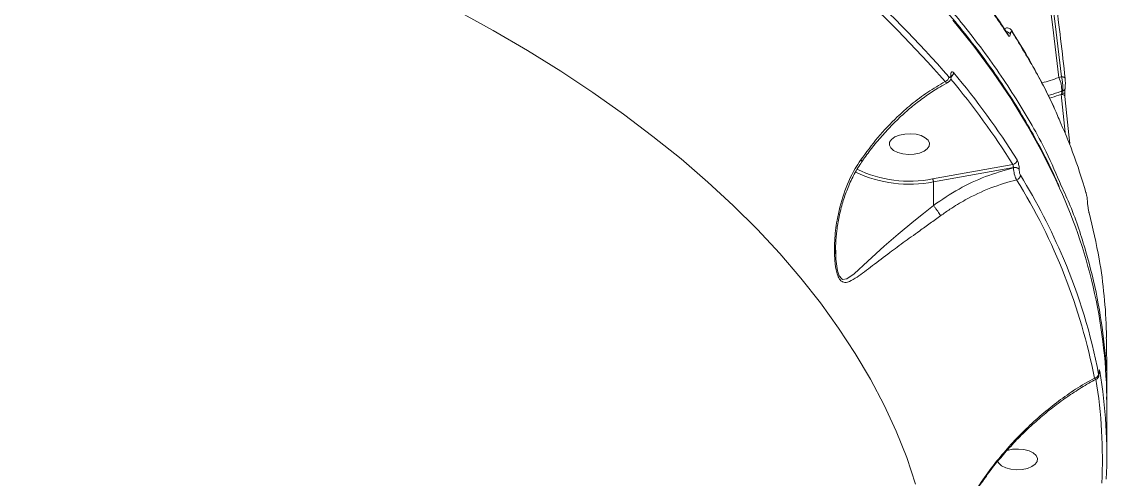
# Model space of a CAD drawing. Header units: millimetres. Extents: x -7151 to 6134, y -5040 to 5562.
# Drawn here: x 149.9 to 392.5, y 1730 to 1832.2 of the extents above; entities that cross this region are included whole.
import ezdxf

# ---------------------------------------------------------------- set-up
doc = ezdxf.new("R2010")
doc.units = ezdxf.units.MM
doc.layers.add('DIKOM_ОБЪЕКТ', color=7, linetype='Continuous')

msp = doc.modelspace()

# ---------------------------------------------------------------- linework, layer by layer
at = {"layer": 'DIKOM_ОБЪЕКТ', "color": 7, "linetype": 'Continuous', "lineweight": 15}
for p, q in [((357.548, 1820.245), (357.548, 1820.313)), ((357.631, 1820.039), (357.631, 1820.108)), ((381.672, 1819.738), (382.297, 1819.934)), ((382.333, 1816.672), (382.538, 1816.737)), ((381.644, 1810.702), (381.476, 1811.081)), ((353.504, 1797.087), (371.424, 1800.32)), ((371.549, 1799.641), (353.667, 1796.415)), ((371.549, 1799.594), (371.549, 1799.641)), ((372.833, 1799.311), (372.833, 1799.264)), ((353.667, 1791.174), (353.667, 1796.415)), ((331.884, 1781.199), (331.882, 1780.239)), ((390.675, 1753.701), (390.675, 1753.789)), ((390.68, 1753.742), (390.675, 1753.789)), ((390.68, 1753.654), (390.675, 1753.701)), ((390.68, 1753.654), (390.68, 1753.742)), ((392.422, 1748.672), (392.42, 1749.181)), ((392.438, 1735.278), (392.438, 1746.85))]:
    msp.add_line(p, q, dxfattribs=at)
at = {"layer": 'DIKOM_ОБЪЕКТ', "color": 7, "linetype": 'Continuous', "lineweight": 15, "flags": 128}
for points in [[(366.29, 1914.675), (368.749, 1902.832), (371.055, 1890.978), (373.208, 1879.116), (375.208, 1867.248), (377.054, 1855.374), (378.747, 1843.497), (380.287, 1831.618), (381.672, 1819.738)], [(382.297, 1819.934), (380.912, 1831.789), (379.374, 1843.644), (377.683, 1855.497), (375.839, 1867.346), (373.842, 1879.19), (371.693, 1891.028), (369.391, 1902.857), (366.939, 1914.676)], [(349.706, 1728.907), (347.702, 1734.818), (345.349, 1740.696), (342.65, 1746.533), (339.606, 1752.326), (336.22, 1758.068), (332.496, 1763.754), (328.437, 1769.379), (324.047, 1774.938), (319.329, 1780.425), (314.289, 1785.836), (308.931, 1791.164), (303.26, 1796.407), (297.281, 1801.557), (290.999, 1806.612), (284.422, 1811.565), (277.554, 1816.413), (270.402, 1821.15), (262.974, 1825.773), (255.274, 1830.277), (247.312, 1834.659)], [(381.884, 1795.039), (381.052, 1796.875), (378.062, 1802.961), (374.73, 1809), (371.058, 1814.986), (367.052, 1820.915), (362.712, 1826.782), (358.045, 1832.581)], [(382.297, 1819.934), (382.48, 1819.923), (382.65, 1819.895), (382.801, 1819.849), (382.927, 1819.788), (383.024, 1819.714), (383.088, 1819.629), (383.117, 1819.537), (383.109, 1819.441)], [(383.083, 1817.271), (383.093, 1817.35), (383.086, 1817.467)], [(382.246, 1815.99), (382.43, 1815.979), (382.601, 1815.95), (382.752, 1815.904), (382.878, 1815.842), (382.975, 1815.767), (383.039, 1815.681), (383.067, 1815.589), (383.058, 1815.492)], [(383.13, 1807.386), (383.122, 1807.462), (382.694, 1811.726), (382.246, 1815.99)], [(383.027, 1816.244), (383.027, 1816.243), (383.013, 1816.233)], [(383.058, 1815.492), (383.507, 1811.224), (383.935, 1806.957), (384.122, 1805.035)], [(350.565, 1802.875), (349.376, 1802.63), (348.101, 1802.567), (346.843, 1802.692), (345.705, 1802.995), (344.778, 1803.45), (344.137, 1804.021), (343.835, 1804.662), (343.896, 1805.321), (344.315, 1805.944), (345.058, 1806.482), (346.065, 1806.89), (347.254, 1807.135), (348.529, 1807.197), (349.787, 1807.073), (350.925, 1806.77), (351.852, 1806.315), (352.493, 1805.744), (352.795, 1805.103), (352.734, 1804.444), (352.315, 1803.82), (351.572, 1803.283), (350.565, 1802.875)], [(331.882, 1780.239), (331.878, 1779.144), (332.238, 1776.559), (332.639, 1775.41), (333.183, 1774.755), (333.191, 1774.75), (333.381, 1774.66), (334.358, 1774.779), (335.957, 1775.894), (339.048, 1778.716), (342.659, 1782.062), (345.8, 1784.784), (349.264, 1787.646), (351.436, 1789.389), (353.667, 1791.167), (353.669, 1791.168), (353.669, 1791.168)], [(370.041, 1736.383), (370.188, 1736.428), (371.377, 1736.673), (372.652, 1736.736), (373.91, 1736.611), (375.048, 1736.309), (375.975, 1735.854), (376.616, 1735.282), (376.918, 1734.641), (376.857, 1733.982), (376.438, 1733.359), (375.695, 1732.822), (374.688, 1732.414)], [(374.688, 1732.414), (373.499, 1732.169), (372.224, 1732.106), (370.966, 1732.231), (369.828, 1732.533), (368.901, 1732.988), (368.26, 1733.56), (368.014, 1733.997)]]:
    msp.add_lwpolyline(points, dxfattribs=at)
at = {"layer": 'DIKOM_ОБЪЕКТ', "color": 7, "linetype": 'Continuous', "lineweight": 15}
for centre, radius, start, end in [((171.989, 1659.032), 245.265, 40.98433, 55.54518), ((171.55, 1658.343), 244.721, 40.98418, 55.54514), ((369.983, 1828.922), 1.059, 33.12021, 91.15646), ((369.687, 1829.205), 0.687, 0.06637, 34.50945), ((370.68, 1829.793), 0.689, 0.2503, 34.53403), ((355.973, 1819.967), 1.167, 285.67109, 356.22085), ((357.319, 1820.101), 0.313, 0.18168, 42.72781), ((357.314, 1820.03), 0.317, 3.32937, 42.5371), ((225.236, 1708.839), 172.452, 32.03737, 39.88781), ((357.054, 1820.913), 1.122, 300.48926, 356.98995), ((225.656, 1709.512), 173.084, 32.03978, 40.03685), ((376.631, 1817.047), 5.714, 356.24363, 28.0992), ((382.388, 1817.435), 0.714, 282.16863, 346.71715), ((383.279, 1816.582), 0.95, 174.55798, 198.3688), ((382.572, 1814.111), 2.18, 77.94894, 95.12348), ((371.27, 1801.419), 1.11, 277.98318, 355.63459), ((348.313, 1823.619), 27.726, 244.27057, 281.13517), ((348.313, 1823.421), 26.841, 244.08689, 281.15106), ((371.901, 1798.348), 1.34, 45.90804, 105.2122), ((371.901, 1798.302), 1.339, 45.89791, 105.22233), ((372.039, 1797.989), 1.099, 281.1218, 355.78639), ((251.375, 1723.277), 142.812, 23.10794, 31.50561), ((261.446, 1727.858), 130.561, 10.9185, 31.93054), ((274.158, 1746.195), 118.282, 0.31747, 24.38987), ((269.675, 1730.932), 122.977, 10.56905, 23.17408), ((390.039, 1754.129), 0.803, 324.78563, 359.41133), ((280.294, 1735.272), 112.143, 357.29346, 9.67621), ((389.59, 1753.565), 0.979, 273.09211, 355.47642), ((279.618, 1734.415), 111.819, 357.29179, 9.22228)]:
    msp.add_arc(centre, radius, start, end, dxfattribs=at)
for points, knots in [([(-170.269, 1952.01), (-165.948, 1952.79), (-154.306, 1954.89), (-134.999, 1957.79), (-112.336, 1960.541), (-89.184, 1962.654), (-65.614, 1964.107), (-41.696, 1964.873), (-17.958, 1964.938), (5.523, 1964.318), (28.677, 1963.042), (51.882, 1961.092), (75.057, 1958.443), (98.119, 1955.089), (120.56, 1951.104), (142.319, 1946.515), (163.348, 1941.364), (183.991, 1935.568), (204.158, 1929.118), (223.764, 1922.021), (242.379, 1914.434), (259.962, 1906.395), (276.496, 1897.95), (292.25, 1888.961), (307.134, 1879.436), (321.074, 1869.397), (333.764, 1859.064), (345.189, 1848.481), (355.36, 1837.693), (364.461, 1826.526), (372.341, 1814.996), (378.357, 1804.631), (381.158, 1798.09), (382.239, 1795.567)], [0, 0, 0, 0, 0.0192582, 0.0518831, 0.0845332, 0.117158, 0.1507303, 0.1843303, 0.2179029, 0.2505276, 0.2831773, 0.3158024, 0.3493748, 0.3829745, 0.4165472, 0.449172, 0.4818217, 0.5144468, 0.5480193, 0.5816191, 0.6151914, 0.6478161, 0.6804664, 0.7130911, 0.7466635, 0.7802634, 0.8138358, 0.8464606, 0.8791105, 0.9117353, 0.9453077, 0.9789074, 1, 1, 1, 1]), ([(381.791, 1795.326), (381.553, 1795.885), (380.488, 1798.382), (378.287, 1802.779), (375.183, 1808.512), (371.752, 1814.195), (368.025, 1819.829), (364, 1825.407), (359.679, 1830.927), (355.066, 1836.382), (350.166, 1841.77), (344.98, 1847.086), (339.514, 1852.326), (333.771, 1857.487), (327.757, 1862.563), (321.475, 1867.552), (314.93, 1872.45), (308.128, 1877.252), (301.073, 1881.957), (293.771, 1886.558), (286.228, 1891.055), (278.448, 1895.442), (270.439, 1899.717), (262.206, 1903.877), (253.755, 1907.919), (245.093, 1911.839), (236.225, 1915.634), (227.16, 1919.303), (217.903, 1922.842), (208.463, 1926.248), (198.844, 1929.519), (189.056, 1932.653), (179.105, 1935.647), (168.999, 1938.499), (158.745, 1941.207), (148.351, 1943.768), (137.826, 1946.182), (127.175, 1948.446), (116.409, 1950.558), (105.535, 1952.517), (94.56, 1954.322), (83.494, 1955.971), (72.345, 1957.463), (61.12, 1958.796), (49.829, 1959.97), (38.48, 1960.984), (27.081, 1961.838), (15.641, 1962.529), (4.169, 1963.06), (-7.327, 1963.425), (-17.574, 1963.614), (-23.987, 1963.64), (-26.561, 1963.65)], [0, 0, 0, 0, 0.0058769, 0.0262678, 0.0466646, 0.067067, 0.087475, 0.1078878, 0.128305, 0.1487261, 0.1691502, 0.1895772, 0.2100064, 0.2304374, 0.2508698, 0.2713031, 0.291737, 0.3121716, 0.332606, 0.3530404, 0.373475, 0.3939091, 0.4143427, 0.4347762, 0.4552089, 0.4756412, 0.496073, 0.5165039, 0.5369347, 0.5573647, 0.5777943, 0.5982233, 0.6186517, 0.6390797, 0.6595071, 0.6799342, 0.7003609, 0.7207872, 0.7412134, 0.7616387, 0.782064, 0.8024892, 0.8229139, 0.8433384, 0.8637626, 0.8841867, 0.9046107, 0.9250349, 0.9454586, 0.9658823, 0.986306, 1, 1, 1, 1]), ([(383.117, 1819.536), (382.782, 1822.494), (381.811, 1831.067), (379.967, 1845.257), (377.485, 1862.102), (374.691, 1878.936), (371.643, 1895.463), (369.257, 1907.273), (367.935, 1913.477), (367.743, 1914.379)], [0, 0, 0, 0, 0.0934429, 0.270903, 0.4483654, 0.6258279, 0.8032915, 0.9714174, 1, 1, 1, 1]), ([(370.224, 1829.572), (369.632, 1830.49), (367.824, 1833.295), (364.484, 1837.923), (360.207, 1843.444), (356.562, 1847.854), (354.25, 1850.398), (353.564, 1851.153)], [0, 0, 0, 0, 0.12482621, 0.38126757, 0.63712561, 0.89229257, 1, 1, 1, 1]), ([(370.374, 1829.206), (370.16, 1829.531), (369.092, 1831.157), (366.019, 1835.631), (360.837, 1842.574), (356.029, 1848.107), (353.623, 1850.877)], [0, 0, 0, 0, 0.0441416, 0.2207218, 0.6100164, 1, 1, 1, 1]), ([(371.258, 1830.156), (371.239, 1830.189), (371.137, 1830.365), (370.897, 1830.617), (370.46, 1830.838), (370.04, 1830.883), (369.821, 1830.785), (369.736, 1830.747)], [0, 0, 0, 0, 0.070344, 0.3723021, 0.6290926, 0.8562531, 1, 1, 1, 1]), ([(370.264, 1829.579), (370.266, 1829.575), (370.268, 1829.571), (370.263, 1829.58), (370.262, 1829.582)], [0, 0, 0, 0, 0.8347269, 1, 1, 1, 1]), ([(370.87, 1829.5), (370.857, 1829.387), (370.83, 1829.146), (370.717, 1828.973), (370.559, 1828.97), (370.436, 1829.127), (370.374, 1829.206)], [0, 0, 0, 0, 0.2213668, 0.4743895, 0.7372841, 1, 1, 1, 1]), ([(371.369, 1829.796), (371.307, 1829.876), (371.184, 1830.037), (371.024, 1830.035), (370.91, 1829.859), (370.883, 1829.613), (370.87, 1829.5)], [0, 0, 0, 0, 0.2632392, 0.5266525, 0.7813176, 1, 1, 1, 1]), ([(380.848, 1812.498), (380.69, 1812.86), (379.678, 1815.165), (377.51, 1819.374), (374.53, 1824.822), (372.346, 1828.314), (371.346, 1829.911)], [0, 0, 0, 0, 0.061481, 0.3915244, 0.7216795, 1, 1, 1, 1]), ([(381.747, 1810.427), (381.525, 1810.97), (380.07, 1814.519), (376.704, 1820.998), (373.147, 1826.863), (371.369, 1829.796)], [0, 0, 0, 0, 0.08279005, 0.54139656, 1, 1, 1, 1]), ([(356.944, 1818.699), (357.025, 1818.741), (357.214, 1818.838), (357.42, 1819.108), (357.571, 1819.46), (357.637, 1819.771), (357.622, 1819.988), (357.618, 1820.048)], [0, 0, 0, 0, 0.1631341, 0.3798024, 0.6093515, 0.891739, 1, 1, 1, 1]), ([(357.137, 1819.89), (357.185, 1819.843), (357.282, 1819.749), (357.409, 1819.754), (357.501, 1819.873), (357.543, 1820.056), (357.547, 1820.196), (357.548, 1820.245)], [0, 0, 0, 0, 0.2287796, 0.4577975, 0.6785222, 0.8883697, 1, 1, 1, 1]), ([(357.548, 1820.313), (357.55, 1820.386), (357.556, 1820.599), (357.621, 1820.88), (357.763, 1821.06), (357.956, 1821.069), (358.102, 1820.925), (358.175, 1820.854)], [0, 0, 0, 0, 0.1082935, 0.3204411, 0.543084, 0.7716047, 1, 1, 1, 1]), ([(357.633, 1820.103), (357.633, 1820.133), (357.632, 1820.212), (357.643, 1820.276), (357.644, 1820.28), (357.645, 1820.282)], [0, 0, 0, 0, 0.26658512, 0.7084006, 1, 1, 1, 1]), ([(377.884, 1818.564), (377.899, 1818.569), (379.127, 1818.889), (380.408, 1819.316), (381.672, 1819.738)], [0, 0, 0, 0, 0.0128773, 1, 1, 1, 1]), ([(382.538, 1816.737), (382.564, 1816.942), (382.614, 1817.359), (382.586, 1818.21), (382.483, 1819.119), (382.358, 1819.663), (382.297, 1819.934)], [0, 0, 0, 0, 0.2425079, 0.4917127, 0.7472898, 1, 1, 1, 1]), ([(383.109, 1819.441), (383.125, 1819.272), (383.155, 1818.933), (383.163, 1818.372), (383.143, 1817.847), (383.105, 1817.592), (383.086, 1817.467)], [0, 0, 0, 0, 0.2566076, 0.5136506, 0.761204, 1, 1, 1, 1]), ([(337.406, 1801.302), (338.662, 1803.015), (341.204, 1806.484), (345.081, 1810.552), (348.846, 1813.894), (352.424, 1816.603), (354.994, 1818.093), (356.288, 1818.843)], [0, 0, 0, 0, 0.23086546, 0.46717588, 0.62657298, 0.81199296, 1, 1, 1, 1]), ([(337.804, 1801.153), (338.469, 1802.075), (339.842, 1803.977), (342.1, 1806.682), (344.52, 1809.289), (347.054, 1811.708), (349.673, 1813.927), (352.357, 1815.914), (354.794, 1817.511), (356.334, 1818.33), (356.957, 1818.661)], [0, 0, 0, 0, 0.1223198, 0.2523767, 0.3833757, 0.5150878, 0.646463, 0.7783343, 0.9103513, 1, 1, 1, 1]), ([(356.946, 1818.686), (356.851, 1818.657), (356.658, 1818.598), (356.413, 1818.76), (356.288, 1818.843)], [0, 0, 0, 0, 0.48950422, 1, 1, 1, 1]), ([(383.03, 1816.563), (383.031, 1816.638), (383.033, 1816.835), (383.054, 1817.076), (383.075, 1817.233), (383.083, 1817.268), (383.083, 1817.271)], [0, 0, 0, 0, 0.2536689, 0.66451636, 0.97334189, 1, 1, 1, 1]), ([(379.301, 1815.723), (380.044, 1815.955), (381.052, 1816.27), (382.067, 1816.589), (382.333, 1816.672)], [0, 0, 0, 0, 0.7375576, 1, 1, 1, 1]), ([(382.246, 1815.99), (382.053, 1815.929), (381.167, 1815.65), (380.283, 1815.365), (379.591, 1815.141)], [0, 0, 0, 0, 0.2172115, 1, 1, 1, 1]), ([(382.246, 1815.99), (382.277, 1816.057), (382.321, 1816.15), (382.365, 1816.254), (382.377, 1816.283)], [0, 0, 0, 0, 0.7207929, 1, 1, 1, 1]), ([(382.377, 1816.283), (382.399, 1816.335), (382.443, 1816.443), (382.497, 1816.593), (382.527, 1816.69), (382.536, 1816.727), (382.538, 1816.737)], [0, 0, 0, 0, 0.328387, 0.6787606, 0.9204939, 1, 1, 1, 1]), ([(383.013, 1816.233), (383.015, 1816.158), (383.022, 1815.899), (383.043, 1815.661), (383.058, 1815.492)], [0, 0, 0, 0, 0.2879296, 1, 1, 1, 1]), ([(383.029, 1816.244), (383.027, 1816.284), (383.024, 1816.392), (383.028, 1816.497), (383.03, 1816.563)], [0, 0, 0, 0, 0.3732368, 1, 1, 1, 1]), ([(387.769, 1794.084), (386.843, 1797.098), (385.16, 1802.578), (382.807, 1807.991), (381.747, 1810.427)], [0, 0, 0, 0, 0.5500066, 1, 1, 1, 1]), ([(355.319, 1788.895), (354.53, 1788.323), (352.937, 1787.167), (350.085, 1785.131), (346.844, 1782.804), (343.113, 1780.05), (340.151, 1777.782), (337.832, 1776.008), (336.112, 1774.793), (334.644, 1773.967), (333.648, 1773.93), (333.009, 1774.298), (332.521, 1774.888), (331.951, 1776.469), (331.539, 1779.314), (331.53, 1783.3), (332.105, 1788.324), (333.497, 1793.808), (335.447, 1798.294), (336.997, 1800.675), (337.406, 1801.302)], [0, 0, 0, 0, 0.0440612, 0.0889548, 0.1624852, 0.2382051, 0.3352449, 0.3852646, 0.4352583, 0.4935506, 0.5321344, 0.5402091, 0.5665602, 0.5927396, 0.6382722, 0.707602, 0.7787238, 0.8710054, 0.9660351, 1, 1, 1, 1]), ([(331.834, 1780.243), (331.828, 1780.366), (331.79, 1781.149), (331.845, 1782.921), (332.058, 1785.608), (332.575, 1788.716), (333.358, 1791.833), (334.416, 1794.912), (335.76, 1797.804), (336.925, 1799.902), (337.698, 1800.936), (337.838, 1801.123)], [0, 0, 0, 0, 0.0173865, 0.1110723, 0.2434861, 0.3872785, 0.5382714, 0.678092, 0.8267314, 0.9686799, 1, 1, 1, 1]), ([(337.406, 1801.302), (337.446, 1801.28), (337.563, 1801.219), (337.732, 1801.144), (337.77, 1801.156), (337.792, 1801.163)], [0, 0, 0, 0, 0.1829528, 0.5314286, 1, 1, 1, 1]), ([(371.549, 1799.641), (371.548, 1799.674), (371.547, 1799.757), (371.532, 1799.907), (371.504, 1800.073), (371.467, 1800.222), (371.438, 1800.287), (371.424, 1800.32)], [0, 0, 0, 0, 0.1407242, 0.3551956, 0.5698996, 0.7849143, 1, 1, 1, 1]), ([(372.376, 1801.335), (372.428, 1801.237), (372.531, 1801.043), (372.668, 1800.6), (372.771, 1800.107), (372.825, 1799.657), (372.831, 1799.409), (372.833, 1799.311)], [0, 0, 0, 0, 0.2150075, 0.4299684, 0.644682, 0.8592102, 1, 1, 1, 1]), ([(353.667, 1791.174), (355.555, 1792.451), (359.25, 1794.95), (365.313, 1797.796), (369.453, 1798.99), (371.549, 1799.594)], [0, 0, 0, 0, 0.3403209, 0.6660428, 1, 1, 1, 1]), ([(372.251, 1796.911), (372.179, 1797.039), (372.036, 1797.296), (371.834, 1797.881), (371.673, 1798.534), (371.577, 1799.133), (371.557, 1799.463), (371.549, 1799.594)], [0, 0, 0, 0, 0.2142482, 0.4283142, 0.6427291, 0.8576355, 1, 1, 1, 1]), ([(372.833, 1799.264), (372.834, 1799.197), (372.838, 1799.03), (372.875, 1798.728), (372.943, 1798.399), (373.034, 1798.103), (373.101, 1797.973), (373.135, 1797.908)], [0, 0, 0, 0, 0.1422389, 0.3570602, 0.5715823, 0.7857446, 1, 1, 1, 1]), ([(353.504, 1797.087), (353.51, 1797.078), (353.522, 1797.059), (353.552, 1797.001), (353.593, 1796.898), (353.634, 1796.738), (353.662, 1796.568), (353.666, 1796.466), (353.667, 1796.415)], [0, 0, 0, 0, 0.0703655, 0.1414319, 0.3561112, 0.5706367, 0.7853909, 1, 1, 1, 1]), ([(372.251, 1796.911), (370.319, 1796.353), (366.406, 1795.223), (361.438, 1792.84), (357.762, 1790.64), (355.995, 1789.378), (355.319, 1788.895)], [0, 0, 0, 0, 0.3247098, 0.657473, 0.8690054, 1, 1, 1, 1]), ([(382.239, 1795.567), (382.926, 1794.081), (385.177, 1789.211), (387.855, 1780.83), (390.468, 1770.476), (391.952, 1760.027), (392.575, 1752.467), (392.393, 1748.39), (392.368, 1747.826)], [0, 0, 0, 0, 0.0952399, 0.3119361, 0.5288863, 0.7458356, 0.9648414, 1, 1, 1, 1]), ([(388.113, 1791.864), (388.105, 1791.997), (388.089, 1792.261), (388.035, 1792.748), (387.941, 1793.363), (387.844, 1793.813), (387.781, 1794.04), (387.769, 1794.084)], [0, 0, 0, 0, 0.1456153, 0.2899681, 0.5320882, 0.9098012, 1, 1, 1, 1]), ([(353.669, 1791.168), (353.669, 1791.17), (353.668, 1791.171), (353.668, 1791.173), (353.667, 1791.174)], [0, 0, 0, 0, 0.6212116, 1, 1, 1, 1]), ([(355.319, 1788.895), (355.305, 1788.915), (355.254, 1788.991), (355.104, 1789.21), (354.822, 1789.609), (354.432, 1790.149), (354.024, 1790.702), (353.787, 1791.013), (353.669, 1791.168)], [0, 0, 0, 0, 0.0380842, 0.1492057, 0.3619141, 0.5746021, 0.7873303, 1, 1, 1, 1]), ([(388.46, 1789.531), (388.447, 1789.58), (388.385, 1789.822), (388.287, 1790.302), (388.192, 1790.948), (388.137, 1791.456), (388.121, 1791.728), (388.113, 1791.864)], [0, 0, 0, 0, 0.09509783, 0.47197652, 0.71578474, 0.85722812, 1, 1, 1, 1]), ([(392.327, 1761.694), (392.326, 1762.045), (392.319, 1765.146), (391.9, 1770.993), (390.762, 1779.934), (389.283, 1786.097), (388.46, 1789.531)], [0, 0, 0, 0, 0.03769987, 0.33305337, 0.62840876, 1, 1, 1, 1]), ([(392.418, 1749.787), (392.421, 1752.23), (392.426, 1756.198), (392.343, 1760.168), (392.311, 1761.694)], [0, 0, 0, 0, 0.61556387, 1, 1, 1, 1]), ([(390.675, 1753.789), (390.676, 1753.847), (390.677, 1754.049), (390.692, 1754.302), (390.727, 1754.456), (390.778, 1754.434), (390.819, 1754.231), (390.841, 1754.121)], [0, 0, 0, 0, 0.0796218, 0.2757236, 0.4707493, 0.7105519, 1, 1, 1, 1]), ([(390.681, 1753.784), (390.681, 1753.832), (390.681, 1753.963), (390.687, 1754.076), (390.695, 1754.135), (390.693, 1754.126), (390.693, 1754.125)], [0, 0, 0, 0, 0.2395763, 0.6652396, 0.9593381, 1, 1, 1, 1]), ([(361.895, 1725.482), (362.81, 1726.95), (364.651, 1729.905), (367.73, 1733.98), (370.975, 1737.783), (374.358, 1741.273), (377.92, 1744.524), (381.622, 1747.486), (385.547, 1750.248), (388.24, 1751.787), (389.643, 1752.588)], [0, 0, 0, 0, 0.1236869, 0.2488957, 0.3689565, 0.4907452, 0.6125472, 0.7380569, 0.8635701, 1, 1, 1, 1]), ([(362.006, 1725.425), (362.141, 1725.66), (362.885, 1726.952), (364.418, 1729.228), (366.612, 1732.255), (369.016, 1735.215), (371.604, 1738.1), (374.368, 1740.887), (377.289, 1743.55), (380.349, 1746.062), (383.516, 1748.398), (386.755, 1750.482), (388.963, 1751.8), (390.081, 1752.345), (390.108, 1752.358)], [0, 0, 0, 0, 0.0193816, 0.1065938, 0.1961624, 0.2883516, 0.383285, 0.4809142, 0.5809941, 0.6832045, 0.787544, 0.892458, 0.9974252, 1, 1, 1, 1]), ([(390.1, 1752.377), (390.054, 1752.354), (389.939, 1752.299), (389.768, 1752.437), (389.66, 1752.567), (389.643, 1752.588)], [0, 0, 0, 0, 0.3622273, 0.8978668, 1, 1, 1, 1]), ([(390.107, 1752.355), (390.11, 1752.356), (390.206, 1752.388), (390.346, 1752.52), (390.505, 1752.712), (390.594, 1752.907), (390.641, 1753.077), (390.671, 1753.284), (390.681, 1753.466), (390.678, 1753.658), (390.678, 1753.699)], [0, 0, 0, 0, 0.0056961, 0.170785, 0.3118981, 0.4359053, 0.543896, 0.6604704, 0.9263924, 1, 1, 1, 1]), ([(390.565, 1753.488), (390.581, 1753.414), (390.61, 1753.284), (390.643, 1753.273), (390.665, 1753.372), (390.674, 1753.534), (390.675, 1753.662), (390.675, 1753.701)], [0, 0, 0, 0, 0.3025507, 0.5346705, 0.7254779, 0.9170927, 1, 1, 1, 1])]:
    msp.add_open_spline(points, degree=3, knots=knots, dxfattribs=at)

doc.saveas('drawing.dxf')
